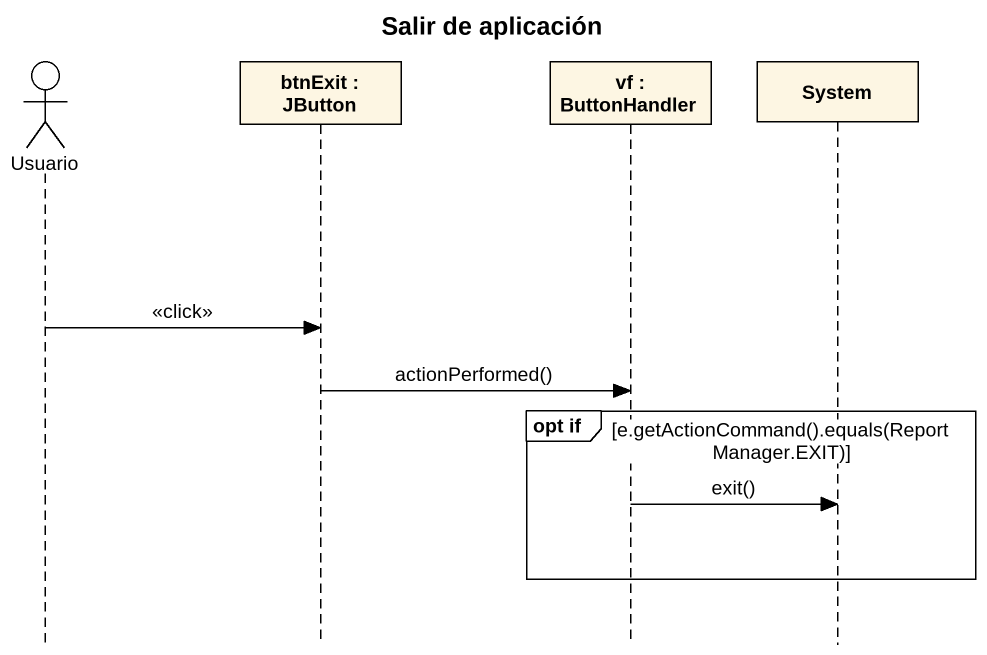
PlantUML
@startuml
title Salir de aplicación
hide footbox
actor Usuario
participant "btnExit : JButton" as btnExit
participant "vf : ButtonHandler" as vf
participant System

Usuario -> btnExit : <<click>>
btnExit -> vf : actionPerformed()
group opt if [e.getActionCommand().equals(ReportManager.EXIT)]
  vf -> System : exit()
end
@enduml
